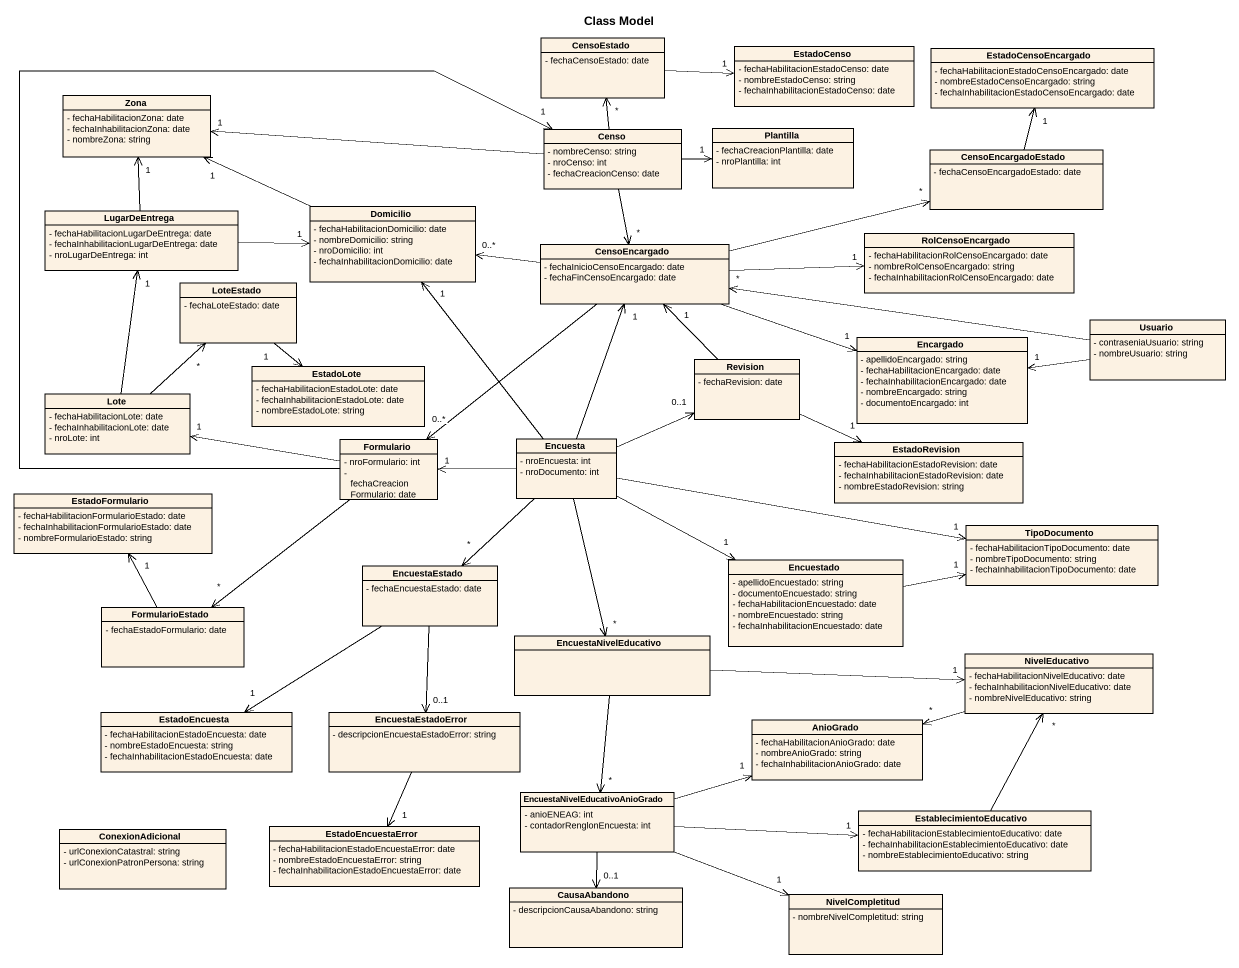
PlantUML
@startuml
title Class Model
hide circle
hide empty members
skinparam classAttributeIconSize 0
class CensoEstado {
  - fechaCensoEstado: date
}
class EstadoCenso {
  - fechaHabilitacionEstadoCenso: date
  - nombreEstadoCenso: string
  - fechaInhabilitacionEstadoCenso: date
}
class EstadoCensoEncargado {
  - fechaHabilitacionEstadoCensoEncargado: date
  - nombreEstadoCensoEncargado: string
  - fechaInhabilitacionEstadoCensoEncargado: date
}
class Zona {
  - fechaHabilitacionZona: date
  - fechaInhabilitacionZona: date
  - nombreZona: string
}
class Censo {
  - nombreCenso: string
  - nroCenso: int
  - fechaCreacionCenso: date
}
class Plantilla {
  - fechaCreacionPlantilla: date
  - nroPlantilla: int
}
class CensoEncargadoEstado {
  - fechaCensoEncargadoEstado: date
}
class LugarDeEntrega {
  - fechaHabilitacionLugarDeEntrega: date
  - fechaInhabilitacionLugarDeEntrega: date
  - nroLugarDeEntrega: int
}
class Domicilio {
  - fechaHabilitacionDomicilio: date
  - nombreDomicilio: string
  - nroDomicilio: int
  - fechaInhabilitacionDomicilio: date
}
class RolCensoEncargado {
  - fechaHabilitacionRolCensoEncargado: date
  - nombreRolCensoEncargado: string
  - fechaInhabilitacionRolCensoEncargado: date
}
class CensoEncargado {
  - fechaInicioCensoEncargado: date
  - fechaFinCensoEncargado: date
}
class LoteEstado {
  - fechaLoteEstado: date
}
class Encargado {
  - apellidoEncargado: string
  - fechaHabilitacionEncargado: date
  - fechaInhabilitacionEncargado: date
  - nombreEncargado: string
  - documentoEncargado: int
}
class Usuario {
  - contraseniaUsuario: string
  - nombreUsuario: string
}
class Lote {
  - fechaHabilitacionLote: date
  - fechaInhabilitacionLote: date
  - nroLote: int
}
class EstadoLote {
  - fechaHabilitacionEstadoLote: date
  - fechaInhabilitacionEstadoLote: date
  - nombreEstadoLote: string
}
class Revision {
  - fechaRevision: date
}
class Formulario {
  - nroFormulario: int
  - fechaCreacionFormulario: date
}
class Encuesta {
  - nroEncuesta: int
  - nroDocumento: int
}
class EstadoRevision {
  - fechaHabilitacionEstadoRevision: date
  - fechaInhabilitacionEstadoRevision: date
  - nombreEstadoRevision: string
}
class EstadoFormulario {
  - fechaHabilitacionFormularioEstado: date
  - fechaInhabilitacionFormularioEstado: date
  - nombreFormularioEstado: string
}
class TipoDocumento {
  - fechaHabilitacionTipoDocumento: date
  - nombreTipoDocumento: string
  - fechaInhabilitacionTipoDocumento: date
}
class EncuestaEstado {
  - fechaEncuestaEstado: date
}
class Encuestado {
  - apellidoEncuestado: string
  - documentoEncuestado: string
  - fechaHabilitacionEncuestado: date
  - nombreEncuestado: string
  - fechaInhabilitacionEncuestado: date
}
class FormularioEstado {
  - fechaEstadoFormulario: date
}
class EncuestaNivelEducativo
class NivelEducativo {
  - fechaHabilitacionNivelEducativo: date
  - fechaInhabilitacionNivelEducativo: date
  - nombreNivelEducativo: string
}
class EstadoEncuesta {
  - fechaHabilitacionEstadoEncuesta: date
  - nombreEstadoEncuesta: string
  - fechaInhabilitacionEstadoEncuesta: date
}
class EncuestaEstadoError {
  - descripcionEncuestaEstadoError: string
}
class AnioGrado {
  - fechaHabilitacionAnioGrado: date
  - nombreAnioGrado: string
  - fechaInhabilitacionAnioGrado: date
}
class "EncuestaNivelEducativoAnioGrado" as EncuestaNivelEducativoAnioGr {
  - anioENEAG: int
  - contadorRenglonEncuesta: int
}
class EstablecimientoEducativo {
  - fechaHabilitacionEstablecimientoEducativo: date
  - fechaInhabilitacionEstablecimientoEducativo: date
  - nombreEstablecimientoEducativo: string
}
class ConexionAdicional {
  - urlConexionCatastral: string
  - urlConexionPatronPersona: string
}
class EstadoEncuestaError {
  - fechaHabilitacionEstadoEncuestaError: date
  - nombreEstadoEncuestaError: string
  - fechaInhabilitacionEstadoEncuestaError: date
}
class CausaAbandono {
  - descripcionCausaAbandono: string
}
class NivelCompletitud {
  - nombreNivelCompletitud: string
}
CensoEstado -right-> "1" EstadoCenso
Censo -up-> "*" CensoEstado
Censo -left-> "1" Zona
Censo -right-> "1" Plantilla
Censo --> "*" CensoEncargado
CensoEncargadoEstado -up-> "1" EstadoCensoEncargado
LugarDeEntrega -up-> "1" Zona
LugarDeEntrega -right-> "1" Domicilio
Domicilio -left-> "1" Zona
CensoEncargado -right-> "*" CensoEncargadoEstado
CensoEncargado -left-> "0..*" Domicilio
CensoEncargado -right-> "1" RolCensoEncargado
CensoEncargado -right-> "1" Encargado
CensoEncargado --> "0..*" Formulario
LoteEstado --> "1" EstadoLote
Usuario -left-> "*" CensoEncargado
Usuario -left-> "1" Encargado
Lote -up-> "1" LugarDeEntrega
Lote -up-> "*" LoteEstado
Revision -up-> "1" CensoEncargado
Revision -right-> "1" EstadoRevision
Formulario -up-> "1" Censo
Formulario -left-> "1" Lote
Formulario --> "*" FormularioEstado
Encuesta -up-> "1" Domicilio
Encuesta -up-> "1" CensoEncargado
Encuesta -right-> "0..1" Revision
Encuesta -left-> "1" Formulario
Encuesta -right-> "1" TipoDocumento
Encuesta --> "*" EncuestaEstado
Encuesta -right-> "1" Encuestado
Encuesta --> "*" EncuestaNivelEducativo
EncuestaEstado --> "1" EstadoEncuesta
EncuestaEstado --> "0..1" EncuestaEstadoError
Encuestado -right-> "1" TipoDocumento
FormularioEstado -up-> "1" EstadoFormulario
EncuestaNivelEducativo -right-> "1" NivelEducativo
EncuestaNivelEducativo --> "*" EncuestaNivelEducativoAnioGr
NivelEducativo -left-> "*" AnioGrado
EncuestaEstadoError --> "1" EstadoEncuestaError
EncuestaNivelEducativoAnioGr -right-> "1" AnioGrado
EncuestaNivelEducativoAnioGr -right-> "1" EstablecimientoEducativo
EncuestaNivelEducativoAnioGr --> "0..1" CausaAbandono
EncuestaNivelEducativoAnioGr -right-> "1" NivelCompletitud
EstablecimientoEducativo -up-> "*" NivelEducativo
@enduml
